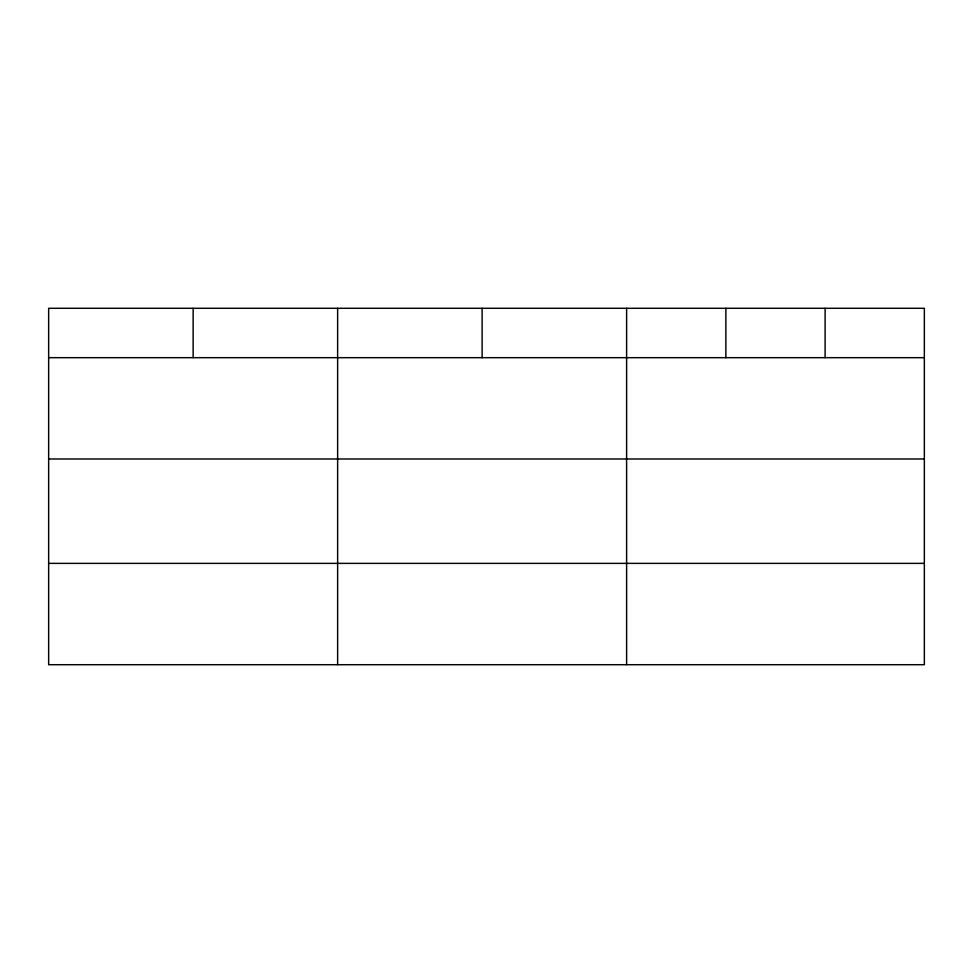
<?xml version="1.0" encoding="UTF-8"?>
<svg xmlns="http://www.w3.org/2000/svg" width="973" height="973" viewBox="0 0 973 973"><rect width="100%" height="100%" fill="white"/><g stroke="black" fill="none" stroke-linecap="round" stroke-linejoin="round"><path stroke-width="1.46" d="M924.35 458.988L924.35 308.295L48.65 308.295L48.65 664.705L924.35 664.705L924.35 458.988L48.65 458.988M48.65 357.675L924.35 357.675M48.65 563.379L924.35 563.379M825.104 308.295L825.104 357.675M725.858 308.295L725.858 357.675M626.612 308.295L626.612 664.705M482.121 308.295L482.121 357.675M337.631 308.295L337.631 664.705M193.141 308.295L193.141 357.675"/></g></svg>
